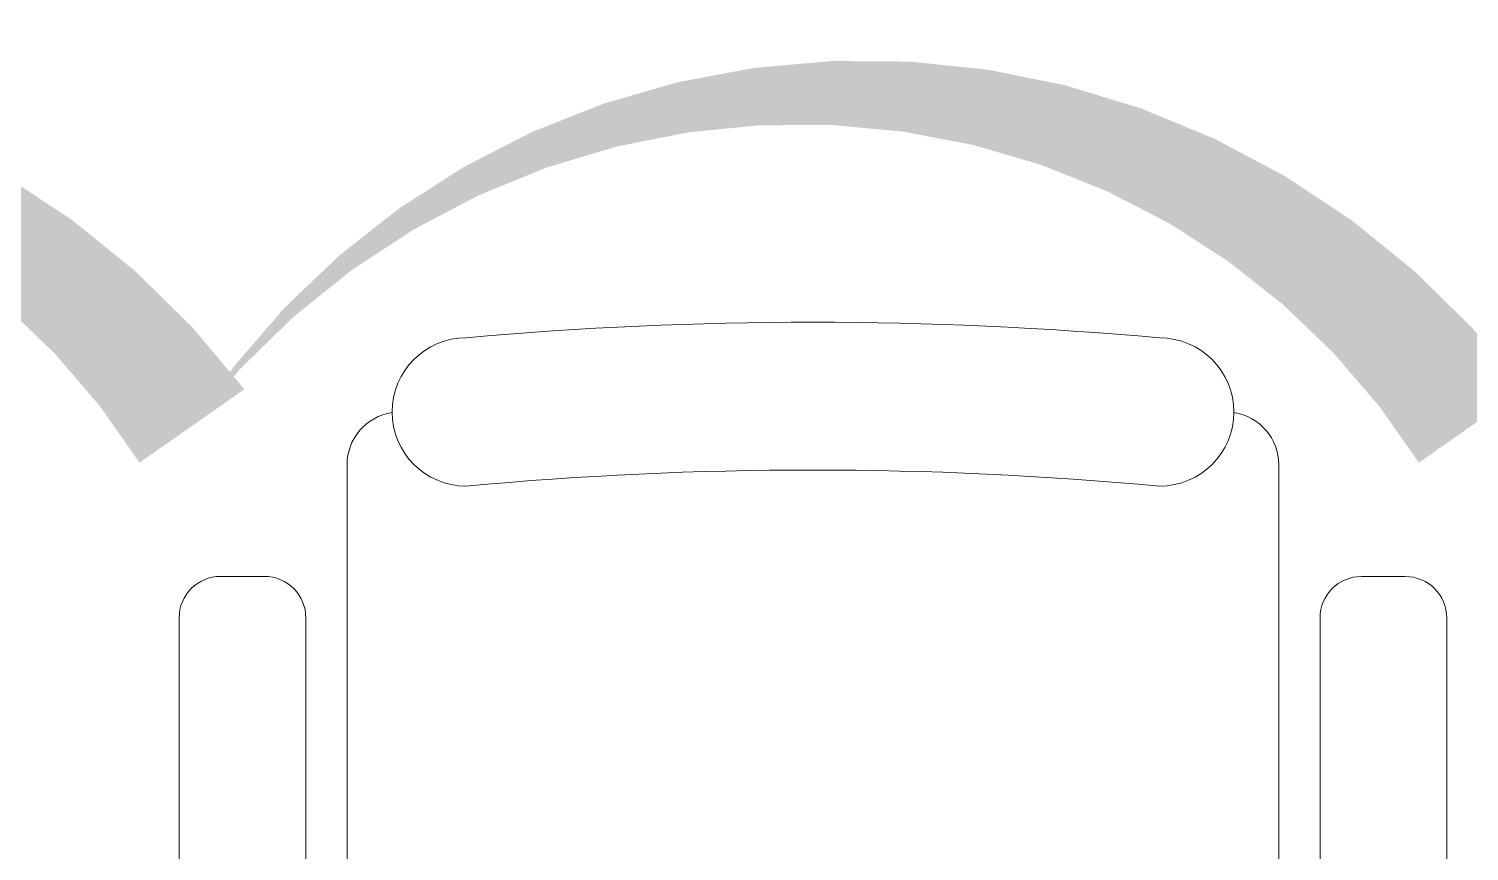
# Model space of a CAD drawing. Header units: metres. Extents: x 75097 to 220695, y -1557923 to -1361206.
# Drawn here: x 104063 to 104745, y -1446594 to -1446204 of the extents above; entities that cross this region are included whole.
import ezdxf

# ---------------------------------------------------------------- set-up
doc = ezdxf.new("R2010")
doc.units = ezdxf.units.M
doc.layers.get('0').update_dxf_attribs({"lineweight": 0})
doc.layers.add('A-100 - Copy$0$Medical Equipment and Furniture', color=8, linetype='Continuous', lineweight=0)
doc.layers.add('REV 01', color=7, linetype='Continuous', lineweight=0, true_color=0xe41b4d)

# ---------------------------------------------------------------- blocks, each defined once
blk = doc.blocks.new('A-100 - Copy$0$GF21018-P')
for p, q in [((-0.2207, 0.47563), (-0.2207, 0.0675)), ((0.22049, 0.47563), (0.22049, 0.0675)), ((-0.30021, 0.32259), (-0.30021, 0.14)), ((-0.24021, 0.32259), (-0.24021, 0.14)), ((0.24001, 0.32259), (0.24001, 0.14)), ((0.30001, 0.32259), (0.30001, 0.14)), ((-0.2806, 0.12039), (-0.25983, 0.12039)), ((0.25963, 0.12039), (0.2804, 0.12039))]:
    blk.add_line(p, q)
for centre, radius, start, end in [((-0.2806, 0.14), 0.01962, 180, 270), ((-0.25983, 0.14), 0.01962, 270, 360), ((0.25963, 0.14), 0.01962, 180, 270), ((0.2804, 0.14), 0.01962, 270, 0), ((-0.16429, 0.0425), 0.03511, 90, 270), ((0, 1.84674), 1.77674, 264.69456, 275.30527), ((0.16409, 0.0425), 0.03511, 270, 90), ((-0.1957, 0.0675), 0.025, 180, 261.47208), ((0.19549, 0.0675), 0.025, 278.52792, 360), ((0, 1.83136), 1.83136, 264.85322, 275.14698)]:
    blk.add_arc(centre, radius, start, end)
blk = doc.blocks.new('A-100 - Copy')
at = {"layer": 'A-100 - Copy$0$Medical Equipment and Furniture', "extrusion": (8.74706e-06, 2.27027e-05, 1), "xscale": 1000.000000000002, "yscale": 1000.000000000002, "zscale": 1000.000000000002, "rotation": 179.9971679684406}
blk.add_blockref('A-100 - Copy$0$GF21018-P', (104433.73, -1446343.32, -29.57), dxfattribs=at)

msp = doc.modelspace()

# ---------------------------------------------------------------- block references
msp.add_blockref('A-100 - Copy', (0, 0))

# ---------------------------------------------------------------- next in the draw order: linework, layer by layer
at = {"layer": 'REV 01', "elevation": 0}
msp.add_lwpolyline([(100505.25, -1446392.44, 0, 60.58, -0.520567), (101111, -1446392.44, 0, 60.58, -0.520567), (101716.76, -1446392.44, 0, 60.58, -0.520567), (102322.52, -1446392.44, 0, 60.58, -0.520567), (102928.28, -1446392.44, 0, 60.58, -0.520567), (103534.03, -1446392.44, 0, 60.58, -0.520567), (104139.79, -1446392.44, 0, 60.58, -0.520567), (104745.55, -1446392.44, 0, 60.58, -0.520567), (105351.31, -1446392.44, 0, 60.58, -0.520567), (105957.07, -1446392.44, 0, 60.58, -0.520567), (106495.99, -1446459.28, 0, 60.58, -0.520567), (106495.99, -1447065.04, 0, 60.58, -0.520567), (106495.99, -1447670.8, 0, 60.58, -0.520567), (106495.99, -1448276.55, 0, 60.58, -0.520567), (106495.99, -1448882.31, 0, 60.58, -0.520567), (106495.99, -1449488.07, 0, 60.58, -0.520567), (106495.99, -1450093.83, 0, 60.58, -0.520567), (106495.99, -1450699.59, 0, 60.58, -0.520567), (106495.99, -1451305.34, 0, 60.58, -0.520567)], format="xyseb", dxfattribs=at)

doc.saveas('drawing.dxf')
